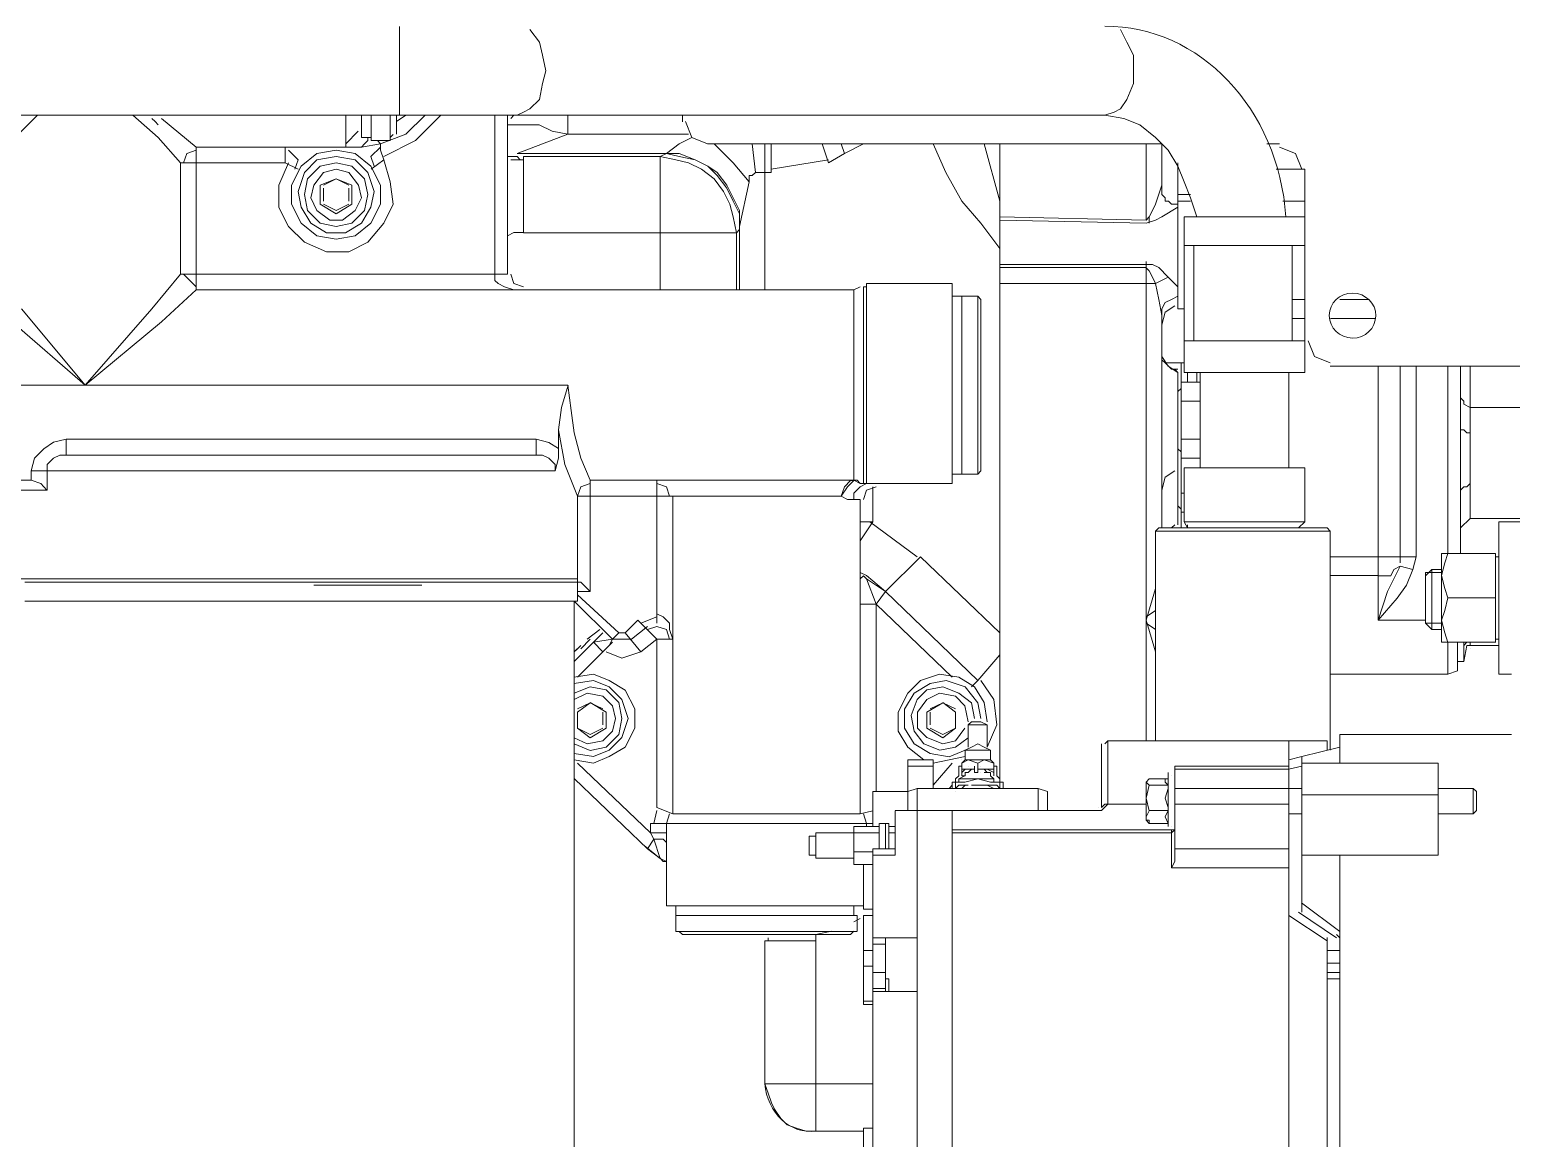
# Model space of a CAD drawing. Header units: inches. Extents: x 16065 to 240872, y 14603 to 37076.
# Drawn here: x 32174.1 to 32499.9, y 19178.8 to 19422.7 of the extents above; entities that cross this region are included whole.
import ezdxf

# ---------------------------------------------------------------- set-up
doc = ezdxf.new("R2010")
doc.units = ezdxf.units.IN
doc.header["$MEASUREMENT"] = 0
doc.layers.add('1', color=3, linetype='Continuous')
doc.layers.add('Dim', color=6, linetype='Continuous', lineweight=13)

# ---------------------------------------------------------------- blocks, each defined once
blk = doc.blocks.new('5')
at = {"layer": '1', "lineweight": 9}
for p, q in [((226.62307, -21.77264), (226.62307, -21.79043)), ((226.64909, -21.77329), (226.651, -21.77582)), ((226.76722, -21.77329), (226.76849, -21.77582)), ((226.651, -21.77582), (226.65163, -21.77837)), ((226.76849, -21.77582), (226.76978, -21.77837)), ((226.65163, -21.77837), (226.65229, -21.78153)), ((226.76978, -21.77837), (226.76978, -21.78153)), ((226.65229, -21.78154), (226.65163, -21.78409)), ((226.76978, -21.78153), (226.76978, -21.78408)), ((226.65163, -21.78409), (226.651, -21.78725)), ((226.76978, -21.78408), (226.76849, -21.78724)), ((226.64909, -21.78915), (226.64783, -21.7898)), ((226.651, -21.78725), (226.64909, -21.78915)), ((226.76722, -21.78916), (226.76596, -21.78979)), ((226.76849, -21.78724), (226.76722, -21.78916)), ((226.5024, -21.79042), (226.76405, -21.79042)), ((226.55066, -21.79042), (226.54622, -21.79487)), ((226.57479, -21.79486), (226.56972, -21.79041)), ((226.57418, -21.7917), (226.57352, -21.79107)), ((226.57479, -21.79233), (226.57418, -21.79169)), ((226.58242, -21.79677), (226.57544, -21.79106)), ((226.61228, -21.79677), (226.61228, -21.79043)), ((226.61544, -21.79487), (226.61544, -21.79042)), ((226.61735, -21.79549), (226.61735, -21.79041)), ((226.62116, -21.79041), (226.62116, -21.79549)), ((226.62243, -21.79423), (226.62243, -21.79041)), ((226.62243, -21.7917), (226.62433, -21.79041)), ((226.62816, -21.79043), (226.62432, -21.79422)), ((226.62622, -21.7955), (226.63131, -21.79042)), ((226.62816, -21.79042), (226.62816, -21.79042)), ((226.64212, -21.82219), (226.64212, -21.79042)), ((226.64466, -21.79042), (226.64466, -21.82219)), ((226.64466, -21.79233), (226.64784, -21.79233)), ((226.64593, -21.79042), (226.64531, -21.79105)), ((226.64783, -21.7898), (226.64656, -21.79041)), ((226.64784, -21.79233), (226.65099, -21.79233)), ((226.65099, -21.79233), (226.65354, -21.79361)), ((226.65673, -21.79042), (226.65673, -21.79424)), ((226.6796, -21.79042), (226.6796, -21.79171)), ((226.68023, -21.7917), (226.6815, -21.79486)), ((226.76596, -21.78979), (226.76405, -21.79043)), ((226.76405, -21.79042), (226.76786, -21.79105)), ((226.76786, -21.79105), (226.77103, -21.79232)), ((226.77103, -21.79232), (226.77422, -21.79487)), ((226.57925, -21.79994), (226.57479, -21.79486)), ((226.61228, -21.79614), (226.61481, -21.79361)), ((226.61735, -21.79487), (226.61543, -21.79487)), ((226.61672, -21.79487), (226.61672, -21.7955)), ((226.62432, -21.79422), (226.61926, -21.79614)), ((226.62116, -21.79487), (226.62179, -21.79424)), ((226.65673, -21.79423), (226.64656, -21.79805)), ((226.65354, -21.79361), (226.65672, -21.79422)), ((226.68085, -21.79423), (226.65673, -21.79423)), ((226.67895, -21.79615), (226.68149, -21.79486)), ((226.6815, -21.79486), (226.68465, -21.79615)), ((226.77422, -21.79487), (226.77674, -21.79742)), ((226.5805, -21.79804), (226.57988, -21.79994)), ((226.58242, -21.79741), (226.5805, -21.79804)), ((226.61544, -21.79677), (226.58242, -21.79677)), ((226.58242, -21.79678), (226.58242, -21.82535)), ((226.6002, -21.79677), (226.6002, -21.79993)), ((226.60275, -21.79931), (226.60085, -21.79741)), ((226.60654, -21.79804), (226.60339, -21.80057)), ((226.61036, -21.79741), (226.60654, -21.79804)), ((226.61419, -21.79804), (226.61036, -21.79741)), ((226.61734, -21.80057), (226.61419, -21.79804)), ((226.61926, -21.79614), (226.61544, -21.79677)), ((226.61607, -21.79615), (226.61545, -21.79677)), ((226.61672, -21.7955), (226.61607, -21.79615)), ((226.61926, -21.79677), (226.61734, -21.79869)), ((226.62116, -21.79549), (226.61735, -21.79549)), ((226.61926, -21.79615), (226.61863, -21.7955)), ((226.61926, -21.79742), (226.61926, -21.79615)), ((226.61989, -21.79931), (226.61926, -21.79742)), ((226.61989, -21.79869), (226.62622, -21.7955)), ((226.64656, -21.79805), (226.67643, -21.79805)), ((226.67514, -21.79869), (226.67643, -21.79805)), ((226.67642, -21.79805), (226.67895, -21.79615)), ((226.67642, -21.79804), (226.67895, -21.79869)), ((226.67642, -21.79805), (226.67642, -21.79805)), ((226.67895, -21.79805), (226.67642, -21.79805)), ((226.68214, -21.79931), (226.67895, -21.79805)), ((226.68466, -21.79614), (226.77548, -21.79614)), ((226.68976, -21.79993), (226.68595, -21.79614)), ((226.6942, -21.80186), (226.69356, -21.79614)), ((226.69609, -21.79614), (226.69609, -21.80186)), ((226.69738, -21.80186), (226.69738, -21.79614)), ((226.7088, -21.79994), (226.70754, -21.79615)), ((226.71198, -21.79805), (226.7088, -21.79994)), ((226.71198, -21.79805), (226.71134, -21.79615)), ((226.7158, -21.79615), (226.71198, -21.79805)), ((226.72976, -21.79614), (226.7323, -21.80186)), ((226.73993, -21.79614), (226.7431, -21.80757)), ((226.74309, -21.92378), (226.74309, -21.79614)), ((226.77231, -21.79614), (226.77231, -21.81139)), ((226.77548, -21.79614), (226.77548, -21.80439)), ((226.77674, -21.79742), (226.77864, -21.80058)), ((226.79644, -21.79614), (226.799, -21.79614)), ((226.80217, -21.79805), (226.799, -21.79678)), ((226.80342, -21.80123), (226.80217, -21.79805)), ((226.57925, -21.82218), (226.57925, -21.79994)), ((226.57925, -21.79994), (226.6002, -21.79994)), ((226.60085, -21.79994), (226.59893, -21.80439)), ((226.60275, -21.80123), (226.6002, -21.79994)), ((226.60339, -21.80057), (226.60148, -21.80439)), ((226.60211, -21.80123), (226.60275, -21.79931)), ((226.60654, -21.79932), (226.60402, -21.80185)), ((226.60719, -21.80058), (226.60465, -21.80313)), ((226.61036, -21.79869), (226.60654, -21.79932)), ((226.61036, -21.79994), (226.60719, -21.80058)), ((226.61036, -21.80123), (226.60783, -21.80186)), ((226.61419, -21.79932), (226.61036, -21.79869)), ((226.61353, -21.80058), (226.61036, -21.79994)), ((226.6129, -21.80186), (226.61036, -21.80123)), ((226.61607, -21.80313), (226.61353, -21.80058)), ((226.61671, -21.80185), (226.61419, -21.79932)), ((226.61734, -21.79869), (226.61799, -21.80059)), ((226.61926, -21.80439), (226.61734, -21.80057)), ((226.61735, -21.80123), (226.61989, -21.79931)), ((226.62117, -21.80376), (226.61988, -21.79931)), ((226.64656, -21.79869), (226.64465, -21.79869)), ((226.64784, -21.79931), (226.6453, -21.79931)), ((226.6472, -21.79931), (226.64656, -21.79868)), ((226.64784, -21.79869), (226.64784, -21.81391)), ((226.64784, -21.79869), (226.67513, -21.79869)), ((226.67513, -21.79869), (226.67832, -21.79932)), ((226.67514, -21.82535), (226.67514, -21.79868)), ((226.67832, -21.79932), (226.68084, -21.79993)), ((226.67895, -21.79869), (226.68214, -21.79931)), ((226.68084, -21.79993), (226.68342, -21.80122)), ((226.68466, -21.80058), (226.68214, -21.79931)), ((226.68214, -21.79931), (226.68466, -21.80057)), ((226.68342, -21.80122), (226.68595, -21.80312)), ((226.68466, -21.80057), (226.68658, -21.80249)), ((226.68658, -21.80186), (226.68466, -21.80058)), ((226.69293, -21.80375), (226.68976, -21.79993)), ((226.69738, -21.80123), (226.7088, -21.79931)), ((226.77864, -21.79994), (226.77864, -21.82914)), ((226.77864, -21.80058), (226.77993, -21.80374)), ((226.79835, -21.80123), (226.80407, -21.80123)), ((226.80407, -21.80123), (226.80407, -21.83551)), ((226.60402, -21.80185), (226.60275, -21.80566)), ((226.60465, -21.80313), (226.60402, -21.80629)), ((226.60783, -21.80186), (226.60592, -21.80439)), ((226.61036, -21.80312), (226.60719, -21.80439)), ((226.61035, -21.80312), (226.60783, -21.80439)), ((226.61289, -21.80439), (226.61035, -21.80312)), ((226.61353, -21.80439), (226.61036, -21.80312)), ((226.61482, -21.80439), (226.6129, -21.80186)), ((226.61671, -21.80629), (226.61607, -21.80313)), ((226.61799, -21.80566), (226.61671, -21.80185)), ((226.6218, -21.80821), (226.62117, -21.80376)), ((226.68595, -21.80312), (226.68784, -21.80567)), ((226.68849, -21.80439), (226.68658, -21.80186)), ((226.68658, -21.80249), (226.68849, -21.80502)), ((226.69293, -21.80376), (226.69102, -21.81266)), ((226.69356, -21.80247), (226.69293, -21.80247)), ((226.69293, -21.80247), (226.69293, -21.80376)), ((226.69421, -21.80186), (226.69356, -21.80247)), ((226.69609, -21.80186), (226.69421, -21.80186)), ((226.69609, -21.80186), (226.69738, -21.80186)), ((226.69609, -21.80186), (226.69609, -21.82534)), ((226.7323, -21.80186), (226.73549, -21.80757)), ((226.77993, -21.80374), (226.78122, -21.80695)), ((226.59893, -21.80439), (226.59893, -21.80884)), ((226.60148, -21.80439), (226.60148, -21.8082)), ((226.60275, -21.80566), (226.60339, -21.80883)), ((226.60402, -21.80629), (226.60465, -21.80949)), ((226.60592, -21.80439), (226.60529, -21.80694)), ((226.60529, -21.80694), (226.60654, -21.80949)), ((226.60719, -21.80439), (226.60719, -21.8082)), ((226.60783, -21.80503), (226.60783, -21.80758)), ((226.61289, -21.80757), (226.61289, -21.80502)), ((226.61353, -21.80821), (226.61353, -21.80439)), ((226.61419, -21.80949), (226.61544, -21.80694)), ((226.61544, -21.80694), (226.61482, -21.80439)), ((226.61607, -21.80949), (226.61671, -21.80629)), ((226.61734, -21.80883), (226.61799, -21.80566)), ((226.61926, -21.8082), (226.61926, -21.80439)), ((226.68784, -21.80567), (226.6891, -21.8082)), ((226.68976, -21.80694), (226.68849, -21.80439)), ((226.68849, -21.80502), (226.68976, -21.80757)), ((226.69102, -21.80949), (226.68976, -21.80694)), ((226.77422, -21.80822), (226.77548, -21.80438)), ((226.77549, -21.80503), (226.77549, -21.80439)), ((226.77549, -21.80566), (226.77549, -21.80503)), ((226.77549, -21.80629), (226.77549, -21.80566)), ((226.77611, -21.80694), (226.77549, -21.80629)), ((226.77611, -21.80758), (226.77611, -21.80694)), ((226.77864, -21.80629), (226.78122, -21.80629)), ((226.78122, -21.80695), (226.78247, -21.81074)), ((226.59893, -21.80884), (226.60085, -21.81268)), ((226.60148, -21.8082), (226.60339, -21.81202)), ((226.60339, -21.80883), (226.60529, -21.81203)), ((226.60465, -21.80949), (226.60719, -21.81202)), ((226.60654, -21.80949), (226.6091, -21.81137)), ((226.60719, -21.80821), (226.61036, -21.81011)), ((226.60783, -21.80821), (226.61035, -21.80949)), ((226.61036, -21.81011), (226.61353, -21.80821)), ((226.61036, -21.80949), (226.6129, -21.80821)), ((226.61163, -21.81137), (226.61419, -21.80949)), ((226.61353, -21.81202), (226.61607, -21.80949)), ((226.61544, -21.81203), (226.61734, -21.80883)), ((226.61734, -21.81202), (226.61926, -21.8082)), ((226.61988, -21.81202), (226.6218, -21.80821)), ((226.6891, -21.8082), (226.68976, -21.81075)), ((226.68976, -21.80757), (226.69102, -21.81012)), ((226.69102, -21.81266), (226.69102, -21.80949)), ((226.69102, -21.81012), (226.69102, -21.81328)), ((226.73549, -21.80757), (226.7393, -21.81202)), ((226.77295, -21.81075), (226.77358, -21.8095)), ((226.77358, -21.8095), (226.77422, -21.80822)), ((226.77549, -21.81075), (226.77864, -21.80883)), ((226.77676, -21.80758), (226.77611, -21.80758)), ((226.7774, -21.80821), (226.77676, -21.80758)), ((226.77803, -21.80821), (226.7774, -21.80821)), ((226.77864, -21.80821), (226.77803, -21.80821)), ((226.77864, -21.80757), (226.78122, -21.80757)), ((226.79962, -21.80757), (226.80406, -21.80757)), ((226.60085, -21.81268), (226.60402, -21.81582)), ((226.60339, -21.81202), (226.60654, -21.81455)), ((226.60529, -21.81203), (226.60844, -21.81391)), ((226.60719, -21.81202), (226.61036, -21.81268)), ((226.6091, -21.81137), (226.61163, -21.81137)), ((226.61036, -21.81268), (226.61353, -21.81202)), ((226.61227, -21.81391), (226.61544, -21.81203)), ((226.61419, -21.81455), (226.61734, -21.81202)), ((226.61671, -21.81582), (226.61988, -21.81202)), ((226.68976, -21.81075), (226.69039, -21.81391)), ((226.69102, -21.81266), (226.69102, -21.82536)), ((226.69102, -21.81328), (226.69102, -21.81267)), ((226.7393, -21.81202), (226.7431, -21.81708)), ((226.74309, -21.81074), (226.7723, -21.81137)), ((226.74309, -21.81138), (226.7723, -21.81203)), ((226.7723, -21.81203), (226.77422, -21.81138)), ((226.77231, -21.81138), (226.77295, -21.81075)), ((226.77296, -21.81074), (226.77296, -21.81203)), ((226.77422, -21.81138), (226.77549, -21.81075)), ((226.77993, -21.84185), (226.77993, -21.81073)), ((226.77993, -21.81074), (226.80407, -21.81074)), ((226.80407, -21.81074), (226.80407, -21.81645)), ((226.60402, -21.81582), (226.60846, -21.81773)), ((226.60654, -21.81455), (226.61036, -21.8152)), ((226.60844, -21.81391), (226.61227, -21.81391)), ((226.61036, -21.8152), (226.61419, -21.81455)), ((226.6129, -21.81773), (226.61671, -21.81582)), ((226.64466, -21.81456), (226.64593, -21.8139)), ((226.64593, -21.8139), (226.64784, -21.8139)), ((226.64784, -21.81391), (226.69039, -21.81391)), ((226.69039, -21.81391), (226.69101, -21.81328)), ((226.69039, -21.82535), (226.69039, -21.81392)), ((226.60846, -21.81773), (226.6129, -21.81773)), ((226.74309, -21.82027), (226.74309, -21.81709)), ((226.80407, -21.81645), (226.77993, -21.81645)), ((226.78183, -21.81645), (226.78183, -21.83551)), ((226.80152, -21.81645), (226.80152, -21.83551)), ((226.7723, -21.82028), (226.7431, -21.82028)), ((226.7431, -21.8209), (226.77231, -21.8209)), ((226.77359, -21.82028), (226.7723, -21.82028)), ((226.77296, -21.82154), (226.7723, -21.82091)), ((226.77231, -21.81964), (226.77231, -21.82091)), ((226.77231, -21.8209), (226.77231, -21.91553)), ((226.77359, -21.8228), (226.77296, -21.82154)), ((226.77485, -21.82089), (226.77359, -21.82028)), ((226.77674, -21.82281), (226.77485, -21.82089)), ((226.57925, -21.82219), (226.57352, -21.82914)), ((226.64466, -21.82219), (226.57924, -21.82219)), ((226.57987, -21.82219), (226.58242, -21.82474)), ((226.64211, -21.82345), (226.64211, -21.82218)), ((226.64275, -21.82406), (226.64211, -21.82345)), ((226.64403, -21.82474), (226.64275, -21.82406)), ((226.64592, -21.82535), (226.64403, -21.82474)), ((226.6453, -21.82219), (226.64593, -21.82406)), ((226.64593, -21.82406), (226.64785, -21.82474)), ((226.71516, -21.82474), (226.71387, -21.82535)), ((226.71643, -21.82473), (226.71578, -21.82473)), ((226.71579, -21.86409), (226.71579, -21.82473)), ((226.71643, -21.86408), (226.71643, -21.82407)), ((226.71643, -21.82407), (226.73356, -21.82407)), ((226.73357, -21.82407), (226.73357, -21.86408)), ((226.74309, -21.82408), (226.74309, -21.89394)), ((226.77231, -21.82407), (226.7431, -21.82407)), ((226.77422, -21.82407), (226.77231, -21.82407)), ((226.77421, -21.82407), (226.77359, -21.8228)), ((226.77675, -21.82281), (226.77421, -21.82408)), ((226.77485, -21.82725), (226.77422, -21.82407)), ((226.77864, -21.82473), (226.77674, -21.82281)), ((226.58242, -21.82535), (226.57544, -21.83171)), ((226.58242, -21.82535), (226.71387, -21.82535)), ((226.64784, -21.82535), (226.64592, -21.82535)), ((226.71387, -21.82535), (226.71387, -21.86344)), ((226.73357, -21.82661), (226.73548, -21.82661)), ((226.73548, -21.82661), (226.73865, -21.82661)), ((226.73548, -21.86218), (226.73548, -21.82662)), ((226.7393, -21.82726), (226.73865, -21.82661)), ((226.73865, -21.82662), (226.73865, -21.86218)), ((226.7393, -21.86155), (226.7393, -21.82727)), ((226.77548, -21.83044), (226.77485, -21.82725)), ((226.77612, -21.8279), (226.77549, -21.82914)), ((226.77741, -21.82726), (226.77612, -21.8279)), ((226.77864, -21.82661), (226.77741, -21.82726)), ((226.80407, -21.82726), (226.80152, -21.82726)), ((226.81677, -21.82726), (226.81106, -21.82726)), ((226.56019, -21.84441), (226.54748, -21.82914)), ((226.57352, -21.82914), (226.56019, -21.84441)), ((226.77548, -21.83043), (226.77548, -21.87297)), ((226.77549, -21.82914), (226.77549, -21.83043)), ((226.77611, -21.82978), (226.77549, -21.83233)), ((226.77803, -21.82851), (226.77611, -21.82978)), ((226.77864, -21.82914), (226.77993, -21.82914)), ((226.56018, -21.8444), (226.54559, -21.83171)), ((226.57544, -21.83171), (226.56018, -21.8444)), ((226.80407, -21.83108), (226.80152, -21.83108)), ((226.81803, -21.83108), (226.80915, -21.83108)), ((226.80407, -21.83551), (226.77993, -21.83551)), ((226.80407, -21.84185), (226.80407, -21.83551)), ((226.8047, -21.83551), (226.80597, -21.83867)), ((226.77548, -21.83932), (226.77548, -21.83867)), ((226.77549, -21.83867), (226.77549, -21.83806)), ((226.77549, -21.83932), (226.77549, -21.83867)), ((226.77549, -21.83868), (226.77674, -21.8406)), ((226.77611, -21.83995), (226.77549, -21.83932)), ((226.80597, -21.83867), (226.80914, -21.83995)), ((226.77676, -21.84061), (226.77611, -21.83995)), ((226.77993, -21.83996), (226.77611, -21.83996)), ((226.77674, -21.8406), (226.77864, -21.84185)), ((226.7774, -21.84122), (226.77676, -21.84061)), ((226.77803, -21.84122), (226.7774, -21.84122)), ((226.77864, -21.84185), (226.77803, -21.84121)), ((226.77803, -21.84122), (226.77803, -21.84122)), ((226.77864, -21.84122), (226.77803, -21.84122)), ((226.77864, -21.84185), (226.77864, -21.86156)), ((226.77864, -21.87235), (226.77864, -21.84185)), ((226.7793, -21.84376), (226.7793, -21.83997)), ((226.80407, -21.84185), (226.77993, -21.84185)), ((226.78057, -21.84185), (226.78057, -21.84376)), ((226.78247, -21.84185), (226.78247, -21.84376)), ((226.7831, -21.84185), (226.7831, -21.8609)), ((226.80088, -21.84185), (226.80088, -21.8609)), ((226.80914, -21.8406), (226.86884, -21.8406)), ((226.81868, -21.8406), (226.81868, -21.88249)), ((226.82312, -21.8787), (226.82312, -21.84059)), ((226.82631, -21.8787), (226.82631, -21.84059)), ((226.83265, -21.8406), (226.83265, -21.87806)), ((226.83518, -21.8406), (226.83518, -21.85331)), ((226.8371, -21.8406), (226.8371, -21.8539)), ((226.65673, -21.8444), (226.50049, -21.8444)), ((226.65674, -21.84441), (226.65545, -21.84885)), ((226.65736, -21.84948), (226.65673, -21.84439)), ((226.7793, -21.84504), (226.77863, -21.84567)), ((226.7831, -21.84377), (226.77929, -21.84377)), ((226.7793, -21.8698), (226.7793, -21.84376)), ((226.78248, -21.84377), (226.7831, -21.84377)), ((226.7831, -21.84758), (226.77929, -21.84758)), ((226.83518, -21.84694), (226.83582, -21.84757)), ((226.83582, -21.84757), (226.83582, -21.84821)), ((226.83582, -21.84821), (226.8371, -21.84884)), ((226.65545, -21.84885), (226.65482, -21.8533)), ((226.65799, -21.8539), (226.65736, -21.84948)), ((226.8371, -21.84884), (226.8555, -21.84884)), ((226.65482, -21.85709), (226.65482, -21.85329)), ((226.65482, -21.8533), (226.65609, -21.86026)), ((226.65928, -21.85902), (226.65799, -21.8539)), ((226.83582, -21.8533), (226.83518, -21.8533)), ((226.83518, -21.8533), (226.83518, -21.86538)), ((226.83645, -21.85391), (226.83582, -21.8533)), ((226.8371, -21.85391), (226.83645, -21.85391)), ((226.8371, -21.85391), (226.8371, -21.85901)), ((226.55194, -21.8571), (226.55004, -21.85902)), ((226.55383, -21.85583), (226.55194, -21.8571)), ((226.55638, -21.85518), (226.55383, -21.85583)), ((226.65039, -21.85519), (226.55638, -21.85519)), ((226.55638, -21.85519), (226.55638, -21.85837)), ((226.65039, -21.85519), (226.65039, -21.85838)), ((226.65293, -21.85584), (226.65039, -21.85519)), ((226.65483, -21.85708), (226.65293, -21.85584)), ((226.65483, -21.8571), (226.65483, -21.85902)), ((226.7793, -21.85773), (226.77863, -21.8571)), ((226.7831, -21.85519), (226.77929, -21.85519)), ((226.55004, -21.85902), (226.54941, -21.86155)), ((226.55257, -21.86026), (226.55384, -21.85902)), ((226.55257, -21.86155), (226.55257, -21.86026)), ((226.55384, -21.85902), (226.55511, -21.85838)), ((226.55511, -21.85838), (226.55638, -21.85838)), ((226.65039, -21.85838), (226.55638, -21.85838)), ((226.65039, -21.85838), (226.65164, -21.85838)), ((226.65164, -21.85838), (226.65293, -21.85901)), ((226.65293, -21.85901), (226.65418, -21.86025)), ((226.65483, -21.85902), (226.65418, -21.86155)), ((226.65418, -21.86025), (226.65418, -21.86154)), ((226.65609, -21.86026), (226.65865, -21.86662)), ((226.66117, -21.86343), (226.65928, -21.85902)), ((226.7831, -21.85901), (226.77929, -21.85901)), ((226.8371, -21.85901), (226.8371, -21.86409)), ((226.54941, -21.86343), (226.53732, -21.86343)), ((226.65418, -21.86155), (226.54941, -21.86155)), ((226.54941, -21.86155), (226.54941, -21.86342)), ((226.55131, -21.86408), (226.54941, -21.86343)), ((226.55257, -21.86538), (226.55257, -21.86154)), ((226.71387, -21.86343), (226.66117, -21.86343)), ((226.66117, -21.88567), (226.66117, -21.86343)), ((226.67451, -21.86343), (226.67451, -21.89202)), ((226.71324, -21.86344), (226.71199, -21.86472)), ((226.71261, -21.86472), (226.71387, -21.86344)), ((226.71387, -21.86344), (226.71324, -21.86344)), ((226.71516, -21.86408), (226.71387, -21.86343)), ((226.71387, -21.86343), (226.71453, -21.86343)), ((226.71453, -21.86343), (226.71453, -21.86343)), ((226.71453, -21.86343), (226.71516, -21.86408)), ((226.73548, -21.86218), (226.73356, -21.86218)), ((226.73865, -21.86218), (226.73548, -21.86218)), ((226.73865, -21.86218), (226.73929, -21.86155)), ((226.77611, -21.86281), (226.77549, -21.86538)), ((226.77803, -21.86155), (226.77611, -21.86281)), ((226.77864, -21.86156), (226.77864, -21.87235)), ((226.77993, -21.8717), (226.77993, -21.86091)), ((226.77993, -21.86091), (226.80407, -21.86091)), ((226.80407, -21.86091), (226.80407, -21.8717)), ((226.53415, -21.86538), (226.55258, -21.86538)), ((226.55256, -21.86537), (226.55131, -21.86408)), ((226.65928, -21.86472), (226.65865, -21.86662)), ((226.66117, -21.86409), (226.65928, -21.86472)), ((226.67643, -21.86472), (226.67451, -21.86409)), ((226.67705, -21.86662), (226.67643, -21.86472)), ((226.71199, -21.86472), (226.71134, -21.86662)), ((226.71134, -21.86662), (226.71261, -21.86472)), ((226.71515, -21.86472), (226.71386, -21.86601)), ((226.71386, -21.86601), (226.71386, -21.86725)), ((226.71643, -21.86409), (226.71515, -21.86472)), ((226.71516, -21.86408), (226.71579, -21.86408)), ((226.71643, -21.86409), (226.71579, -21.86409)), ((226.71642, -21.86537), (226.71579, -21.86727)), ((226.71833, -21.86472), (226.71642, -21.86537)), ((226.73357, -21.86409), (226.71643, -21.86409)), ((226.7177, -21.87171), (226.7177, -21.86471)), ((226.77993, -21.866), (226.7793, -21.866)), ((226.83582, -21.86472), (226.83518, -21.86538)), ((226.83518, -21.86538), (226.83518, -21.87807)), ((226.83645, -21.86472), (226.83582, -21.86472)), ((226.8371, -21.86409), (226.83645, -21.86472)), ((226.8371, -21.86409), (226.8371, -21.87109)), ((226.65865, -21.88313), (226.65865, -21.86662)), ((226.65865, -21.86662), (226.71135, -21.86662)), ((226.67767, -21.86662), (226.67767, -21.93013)), ((226.71134, -21.86662), (226.71261, -21.86725)), ((226.71261, -21.86725), (226.71387, -21.86725)), ((226.71387, -21.86726), (226.71516, -21.86726)), ((226.71516, -21.86726), (226.71516, -21.8806)), ((226.7793, -21.86917), (226.77863, -21.86854)), ((226.71516, -21.87552), (226.7177, -21.87171)), ((226.7177, -21.87171), (226.71516, -21.87171)), ((226.72657, -21.8787), (226.71707, -21.87171)), ((226.77803, -21.87235), (226.7774, -21.87296)), ((226.77993, -21.86979), (226.7793, -21.86979)), ((226.7793, -21.87296), (226.7793, -21.8698)), ((226.78057, -21.87296), (226.77993, -21.8717)), ((226.77993, -21.87171), (226.80407, -21.87171)), ((226.78057, -21.87235), (226.78057, -21.87296)), ((226.80278, -21.87296), (226.80407, -21.8717)), ((226.83518, -21.87295), (226.8371, -21.87108)), ((226.8371, -21.87108), (226.8555, -21.87108)), ((226.84282, -21.87171), (226.84282, -21.90219)), ((226.84282, -21.87171), (226.85741, -21.87171)), ((226.77421, -21.87361), (226.77485, -21.87296)), ((226.77421, -21.91553), (226.77421, -21.87362)), ((226.77421, -21.87362), (226.80915, -21.87362)), ((226.77485, -21.87296), (226.80852, -21.87296)), ((226.80851, -21.87296), (226.80914, -21.87361)), ((226.80914, -21.87362), (226.80914, -21.91743)), ((226.83136, -21.87806), (226.83136, -21.89583)), ((226.83136, -21.87807), (226.84216, -21.87807)), ((226.83265, -21.87807), (226.83201, -21.87994)), ((226.84217, -21.87807), (226.84217, -21.89584)), ((226.71516, -21.8806), (226.71516, -21.93012)), ((226.72721, -21.8787), (226.72024, -21.88568)), ((226.74309, -21.89394), (226.72721, -21.8787)), ((226.80914, -21.8787), (226.82631, -21.8787)), ((226.82058, -21.88568), (226.82312, -21.8806)), ((226.82185, -21.88124), (226.82122, -21.8825)), ((226.82312, -21.8806), (226.82185, -21.88124)), ((226.82312, -21.87995), (226.82312, -21.87871)), ((226.82312, -21.88061), (226.82567, -21.88124)), ((226.82566, -21.88124), (226.82439, -21.8844)), ((226.82566, -21.88124), (226.8263, -21.87871)), ((226.82947, -21.88124), (226.8282, -21.8825)), ((226.82947, -21.89329), (226.82947, -21.88123)), ((226.83136, -21.88124), (226.82947, -21.88124)), ((226.83201, -21.87994), (226.83136, -21.88249)), ((226.84217, -21.8787), (226.84281, -21.8787)), ((226.54942, -21.88313), (226.53797, -21.88313)), ((226.54812, -21.88378), (226.65865, -21.88378)), ((226.65865, -21.88313), (226.54942, -21.88313)), ((226.65865, -21.88313), (226.65865, -21.88313)), ((226.65865, -21.88378), (226.65865, -21.88313)), ((226.65865, -21.88758), (226.65865, -21.88378)), ((226.65928, -21.88378), (226.65865, -21.88378)), ((226.65865, -21.88378), (226.65865, -21.88378)), ((226.65928, -21.88378), (226.66117, -21.88567)), ((226.71643, -21.88249), (226.71515, -21.88188)), ((226.71516, -21.88313), (226.71578, -21.8825)), ((226.71578, -21.8825), (226.71643, -21.88313)), ((226.72023, -21.88567), (226.71642, -21.88249)), ((226.72023, -21.88567), (226.71642, -21.88312)), ((226.71642, -21.88314), (226.71833, -21.88822)), ((226.80914, -21.88249), (226.81869, -21.88249)), ((226.81868, -21.88249), (226.81868, -21.89139)), ((226.82122, -21.8825), (226.81868, -21.8825)), ((226.82819, -21.89202), (226.82819, -21.88188)), ((226.83136, -21.88188), (226.8282, -21.88188)), ((226.83136, -21.88249), (226.83201, -21.88504)), ((226.62752, -21.88441), (226.60592, -21.88441)), ((226.66688, -21.89394), (226.65864, -21.88631)), ((226.65865, -21.88567), (226.66117, -21.88567)), ((226.72024, -21.88568), (226.71834, -21.88821)), ((226.73866, -21.90347), (226.72023, -21.88567)), ((226.77421, -21.88504), (226.7723, -21.8914)), ((226.81868, -21.8914), (226.82058, -21.88568)), ((226.82249, -21.88697), (226.81868, -21.8914)), ((226.82439, -21.8844), (226.82249, -21.88697)), ((226.83201, -21.88504), (226.83265, -21.88696)), ((226.83265, -21.88696), (226.83201, -21.88949)), ((226.83265, -21.88696), (226.84218, -21.88696)), ((226.65865, -21.88758), (226.54812, -21.88758)), ((226.54812, -21.88758), (226.65865, -21.88758)), ((226.66564, -21.8952), (226.65799, -21.88757)), ((226.65799, -21.88757), (226.65799, -22.10032)), ((226.65865, -21.88758), (226.65865, -21.88758)), ((226.67451, -21.89013), (226.67576, -21.89076)), ((226.71833, -21.88822), (226.71516, -21.88822)), ((226.71516, -21.88822), (226.71578, -21.88822)), ((226.71578, -21.88822), (226.71833, -21.88822)), ((226.73357, -21.90282), (226.71833, -21.88821)), ((226.71833, -21.92568), (226.71833, -21.88822)), ((226.71833, -21.88822), (226.71833, -21.88822)), ((226.77231, -21.89076), (226.77422, -21.88949)), ((226.83201, -21.88949), (226.83136, -21.89139)), ((226.67069, -21.8914), (226.66817, -21.89395)), ((226.67261, -21.89266), (226.66942, -21.89521)), ((226.67451, -21.89521), (226.67069, -21.8914)), ((226.67451, -21.89076), (226.67132, -21.89202)), ((226.67451, -21.89265), (226.67261, -21.89329)), ((226.67643, -21.89329), (226.67451, -21.89265)), ((226.67576, -21.89076), (226.67705, -21.89203)), ((226.67705, -21.89203), (226.67705, -21.89329)), ((226.77421, -21.89329), (226.7723, -21.89203)), ((226.77231, -21.8914), (226.77422, -21.89774)), ((226.82819, -21.8914), (226.81868, -21.8914)), ((226.83136, -21.89202), (226.8282, -21.89202)), ((226.82947, -21.89329), (226.8282, -21.89203)), ((226.83136, -21.89139), (226.83201, -21.89394)), ((226.65799, -21.89964), (226.66372, -21.89393)), ((226.66117, -21.8952), (226.65928, -21.8971)), ((226.66307, -21.89329), (226.66053, -21.89521)), ((226.6618, -21.89583), (226.66564, -21.8952)), ((226.66372, -21.89775), (226.6618, -21.89583)), ((226.66564, -21.89583), (226.66372, -21.89775)), ((226.66564, -21.8952), (226.66497, -21.89647)), ((226.66687, -21.89394), (226.66564, -21.8952)), ((226.66564, -21.8952), (226.66943, -21.8952)), ((226.66817, -21.89394), (226.66688, -21.89394)), ((226.66817, -21.89394), (226.67132, -21.89776)), ((226.67132, -21.89776), (226.67451, -21.8952)), ((226.67451, -21.8952), (226.67766, -21.8952)), ((226.67451, -21.8952), (226.67451, -21.92885)), ((226.67705, -21.8952), (226.67643, -21.89329)), ((226.67705, -21.89329), (226.67766, -21.89521)), ((226.83136, -21.89329), (226.82947, -21.89329)), ((226.83136, -21.89583), (226.84216, -21.89583)), ((226.83201, -21.89394), (226.83265, -21.89584)), ((226.83265, -21.89583), (226.83265, -21.9022)), ((226.83455, -21.89583), (226.83455, -21.90155)), ((226.83583, -21.89583), (226.83583, -21.89965)), ((226.83583, -21.89646), (226.83645, -21.89583)), ((226.8371, -21.89646), (226.8371, -21.89583)), ((226.84217, -21.8952), (226.84281, -21.8952)), ((226.84282, -21.89646), (226.84282, -21.8952)), ((226.84282, -21.8952), (226.84282, -21.89646)), ((226.65865, -21.89711), (226.65798, -21.89774)), ((226.65799, -21.89775), (226.65928, -21.89646)), ((226.66372, -21.89775), (226.65865, -21.90283)), ((226.66497, -21.89647), (226.66372, -21.89775)), ((226.66372, -21.89775), (226.66372, -21.89775)), ((226.66433, -21.89775), (226.66752, -21.89901)), ((226.66752, -21.89901), (226.67131, -21.89775)), ((226.74309, -21.89836), (226.73865, -21.90347)), ((226.83583, -21.89964), (226.83645, -21.89646)), ((226.83646, -21.89646), (226.8371, -21.89646)), ((226.83646, -21.89646), (226.83646, -21.89646)), ((226.84282, -21.89646), (226.83709, -21.89646)), ((226.8371, -21.89646), (226.8371, -21.89646)), ((226.8371, -21.89711), (226.8371, -21.89711)), ((226.83265, -21.90219), (226.83455, -21.90154)), ((226.83455, -21.89964), (226.83582, -21.89964)), ((226.6618, -21.9022), (226.65799, -21.90281)), ((226.6618, -21.90347), (226.65799, -21.90408)), ((226.66118, -21.90473), (226.65799, -21.90599)), ((226.66433, -21.90536), (226.66118, -21.90473)), ((226.66497, -21.90347), (226.6618, -21.9022)), ((226.66497, -21.90473), (226.6618, -21.90347)), ((226.66816, -21.90537), (226.66497, -21.90347)), ((226.66752, -21.90728), (226.66497, -21.90473)), ((226.7272, -21.90346), (226.72467, -21.90599)), ((226.72913, -21.90409), (226.72594, -21.90599)), ((226.73103, -21.9022), (226.7272, -21.90346)), ((226.73167, -21.90472), (226.72848, -21.90535)), ((226.73231, -21.90346), (226.72913, -21.90409)), ((226.73484, -21.90283), (226.73103, -21.9022)), ((226.73486, -21.90599), (226.73167, -21.90472)), ((226.73611, -21.90472), (226.73231, -21.90346)), ((226.73801, -21.90473), (226.73484, -21.90283)), ((226.73865, -21.90791), (226.73611, -21.90472)), ((226.73865, -21.90347), (226.73738, -21.90473)), ((226.73993, -21.90789), (226.73801, -21.90473)), ((226.74185, -21.90728), (226.7393, -21.90347)), ((226.80914, -21.90219), (226.83265, -21.90219)), ((226.84282, -21.90219), (226.84534, -21.90219)), ((226.66053, -21.906), (226.65799, -21.90729)), ((226.66117, -21.9079), (226.65865, -21.90979)), ((226.66118, -21.9079), (226.65865, -21.90916)), ((226.66372, -21.90663), (226.66053, -21.906)), ((226.66433, -21.90979), (226.66118, -21.90789)), ((226.66372, -21.90916), (226.66118, -21.9079)), ((226.66564, -21.90853), (226.66372, -21.90663)), ((226.66687, -21.90789), (226.66433, -21.90536)), ((226.66752, -21.91107), (226.66687, -21.90789)), ((226.66879, -21.91106), (226.66752, -21.90728)), ((226.67006, -21.90916), (226.66816, -21.90537)), ((226.72467, -21.90599), (226.72276, -21.90979)), ((226.72594, -21.90599), (226.72404, -21.90917)), ((226.72657, -21.90727), (226.72531, -21.91046)), ((226.72848, -21.90535), (226.72657, -21.90727)), ((226.72849, -21.90728), (226.72658, -21.90979)), ((226.73104, -21.90599), (226.72849, -21.90728)), ((226.73167, -21.9079), (226.7285, -21.90979)), ((226.73166, -21.9079), (226.72912, -21.90916)), ((226.73421, -21.90662), (226.73104, -21.90599)), ((226.7342, -21.90979), (226.73166, -21.90789)), ((226.7342, -21.90916), (226.73166, -21.9079)), ((226.7361, -21.90854), (226.73421, -21.90662)), ((226.73738, -21.90791), (226.73486, -21.90599)), ((226.73801, -21.91107), (226.73738, -21.90791)), ((226.7393, -21.91107), (226.73865, -21.90791)), ((226.74054, -21.91173), (226.73993, -21.90789)), ((226.74247, -21.91236), (226.74185, -21.90728)), ((226.65865, -21.91236), (226.65865, -21.90979)), ((226.65865, -21.90979), (226.65865, -21.91297)), ((226.66372, -21.91235), (226.66372, -21.90978)), ((226.66433, -21.91298), (226.66433, -21.9098)), ((226.66624, -21.91106), (226.66564, -21.90853)), ((226.67006, -21.91298), (226.67006, -21.90916)), ((226.72276, -21.90979), (226.72276, -21.91362)), ((226.72404, -21.90917), (226.72404, -21.91299)), ((226.72531, -21.91046), (226.72594, -21.91362)), ((226.72658, -21.90979), (226.72658, -21.91299)), ((226.72849, -21.90979), (226.72849, -21.91297)), ((226.72912, -21.90979), (226.72912, -21.91236)), ((226.7342, -21.91235), (226.7342, -21.90978)), ((226.7342, -21.91298), (226.7342, -21.9098)), ((226.73675, -21.91173), (226.7361, -21.90854)), ((226.66117, -21.91427), (226.65865, -21.91298)), ((226.65865, -21.91298), (226.66117, -21.9149)), ((226.66117, -21.9149), (226.66433, -21.91298)), ((226.66117, -21.91427), (226.66372, -21.91298)), ((226.66372, -21.91553), (226.66564, -21.91361)), ((226.66564, -21.91361), (226.66624, -21.91106)), ((226.66687, -21.91428), (226.66752, -21.91107)), ((226.66752, -21.91489), (226.66879, -21.91106)), ((226.66816, -21.91681), (226.67006, -21.91298)), ((226.72276, -21.91362), (226.72467, -21.91681)), ((226.72404, -21.91299), (226.72594, -21.91615)), ((226.72594, -21.91362), (226.72786, -21.91615)), ((226.72658, -21.91299), (226.72849, -21.91489)), ((226.72849, -21.91298), (226.73166, -21.9149)), ((226.72912, -21.91298), (226.73166, -21.91427)), ((226.73167, -21.9149), (226.73421, -21.91298)), ((226.73167, -21.91427), (226.73421, -21.91298)), ((226.73421, -21.91552), (226.7361, -21.91299)), ((226.73675, -21.91235), (226.73738, -21.91172)), ((226.73675, -21.9168), (226.73675, -21.91235)), ((226.73675, -21.91235), (226.73675, -21.91235)), ((226.73865, -21.91235), (226.73675, -21.91235)), ((226.7393, -21.91173), (226.73738, -21.91173)), ((226.74054, -21.91235), (226.73864, -21.91235)), ((226.74054, -21.91235), (226.7393, -21.91172)), ((226.74054, -21.9168), (226.74054, -21.91235)), ((226.74054, -21.91235), (226.74054, -21.91235)), ((226.74054, -21.91681), (226.74247, -21.91236)), ((226.65799, -21.9149), (226.66053, -21.91616)), ((226.65799, -21.91615), (226.66118, -21.91744)), ((226.66053, -21.91616), (226.66372, -21.91553)), ((226.66118, -21.91744), (226.66433, -21.91681)), ((226.66433, -21.91681), (226.66687, -21.91428)), ((226.66497, -21.91742), (226.66752, -21.91489)), ((226.66497, -21.91869), (226.66816, -21.91681)), ((226.72467, -21.91681), (226.72786, -21.91934)), ((226.72594, -21.91615), (226.72913, -21.91807)), ((226.72786, -21.91615), (226.73105, -21.91743)), ((226.72849, -21.91489), (226.73166, -21.91615)), ((226.73105, -21.91743), (226.7342, -21.9168)), ((226.73166, -21.91615), (226.73421, -21.91552)), ((226.7342, -21.9168), (226.73676, -21.9149)), ((226.73611, -21.91743), (226.73738, -21.91682)), ((226.73865, -21.91615), (226.73738, -21.91681)), ((226.73993, -21.91681), (226.73866, -21.91616)), ((226.74119, -21.91743), (226.73992, -21.91682)), ((226.76342, -21.92885), (226.76342, -21.91614)), ((226.76468, -21.91552), (226.76405, -21.91616)), ((226.80088, -21.91552), (226.76468, -21.91552)), ((226.76468, -21.91552), (226.76468, -21.92824)), ((226.80851, -21.91552), (226.80088, -21.91552)), ((226.80088, -22.05523), (226.80088, -21.91553)), ((226.80342, -21.91869), (226.81107, -21.91682)), ((226.80851, -21.91743), (226.80851, -21.91553)), ((226.81106, -21.91998), (226.81106, -21.91427)), ((226.81106, -21.91427), (226.84535, -21.91427)), ((226.65799, -21.91806), (226.6618, -21.91869)), ((226.65799, -21.91934), (226.6618, -21.91997)), ((226.6618, -21.91869), (226.66497, -21.91742)), ((226.6618, -21.91997), (226.66497, -21.91869)), ((226.72468, -21.91934), (226.72976, -21.91934)), ((226.72976, -21.91934), (226.72468, -21.91934)), ((226.72468, -21.92949), (226.72468, -21.91935)), ((226.72913, -21.91807), (226.73294, -21.9187)), ((226.72976, -21.91998), (226.73612, -21.91869)), ((226.72976, -21.92505), (226.72976, -21.91934)), ((226.73294, -21.9187), (226.73611, -21.91743)), ((226.73548, -21.91934), (226.73548, -21.91934)), ((226.73548, -21.91998), (226.73675, -21.91935)), ((226.73611, -21.91934), (226.73549, -21.91997)), ((226.73865, -21.91743), (226.7361, -21.91743)), ((226.73611, -21.91935), (226.73611, -21.91743)), ((226.73611, -21.91743), (226.73611, -21.91743)), ((226.73676, -21.91934), (226.73611, -21.91934)), ((226.73675, -21.91935), (226.73865, -21.91998)), ((226.73866, -21.91934), (226.73676, -21.91934)), ((226.74119, -21.91743), (226.73865, -21.91743)), ((226.73992, -21.91935), (226.73865, -21.91998)), ((226.73993, -21.91934), (226.73866, -21.91934)), ((226.74184, -21.91998), (226.73992, -21.91935)), ((226.73993, -21.91935), (226.7412, -21.91935)), ((226.74119, -21.91935), (226.74119, -21.91743)), ((226.74119, -21.91743), (226.74119, -21.91743)), ((226.7412, -21.91935), (226.74184, -21.91998)), ((226.80088, -21.91935), (226.80342, -21.91869)), ((226.80342, -21.94981), (226.80342, -21.9187)), ((226.65865, -21.91998), (226.67324, -21.93394)), ((226.72976, -21.9206), (226.72467, -21.9206)), ((226.72976, -21.92442), (226.73357, -21.91999)), ((226.73421, -21.92314), (226.73485, -21.92251)), ((226.73485, -21.92251), (226.73485, -21.92059)), ((226.73485, -21.9206), (226.73485, -21.9206)), ((226.73485, -21.9206), (226.73548, -21.9206)), ((226.7361, -21.92252), (226.73485, -21.92315)), ((226.73548, -21.9206), (226.73486, -21.9206)), ((226.73548, -21.91998), (226.73548, -21.91998)), ((226.73548, -21.91999), (226.73548, -21.92186)), ((226.73611, -21.92123), (226.73548, -21.92186)), ((226.73548, -21.92123), (226.73611, -21.92123)), ((226.73548, -21.92186), (226.73548, -21.92252)), ((226.73548, -21.92186), (226.73548, -21.92186)), ((226.73548, -21.92186), (226.73548, -21.92186)), ((226.73611, -21.92251), (226.73549, -21.92251)), ((226.73675, -21.92186), (226.7361, -21.92186)), ((226.73738, -21.92123), (226.73611, -21.92123)), ((226.73611, -21.92123), (226.73675, -21.92123)), ((226.73611, -21.92186), (226.73611, -21.92252)), ((226.73675, -21.9206), (226.73675, -21.9206)), ((226.73738, -21.92123), (226.73675, -21.92186)), ((226.73675, -21.92123), (226.73675, -21.92123)), ((226.73675, -21.92123), (226.73675, -21.92123)), ((226.73675, -21.92123), (226.73738, -21.92123)), ((226.73675, -21.92186), (226.73675, -21.92186)), ((226.73675, -21.92186), (226.73675, -21.92186)), ((226.73676, -21.92186), (226.73738, -21.92123)), ((226.73738, -21.92123), (226.73801, -21.92123)), ((226.73801, -21.9206), (226.73801, -21.92123)), ((226.73801, -21.92123), (226.73801, -21.92186)), ((226.73801, -21.92123), (226.73801, -21.92123)), ((226.73801, -21.92123), (226.73801, -21.92123)), ((226.73801, -21.92186), (226.73866, -21.92186)), ((226.73865, -21.91998), (226.73865, -21.92122)), ((226.73865, -21.9206), (226.73865, -21.9206)), ((226.73865, -21.92186), (226.73865, -21.92123)), ((226.73865, -21.92123), (226.73865, -21.92123)), ((226.73865, -21.92123), (226.73929, -21.92123)), ((226.73865, -21.92186), (226.73865, -21.92186)), ((226.73865, -21.92186), (226.73865, -21.92186)), ((226.73865, -21.92186), (226.73865, -21.92186)), ((226.73865, -21.92186), (226.73865, -21.92186)), ((226.73865, -21.92186), (226.73865, -21.92186)), ((226.73865, -21.92186), (226.73865, -21.92186)), ((226.73865, -21.92186), (226.73865, -21.92186)), ((226.7393, -21.9206), (226.7393, -21.9206)), ((226.73993, -21.92123), (226.7393, -21.92123)), ((226.7393, -21.92123), (226.7393, -21.92123)), ((226.7393, -21.92123), (226.7393, -21.92123)), ((226.7393, -21.92186), (226.7393, -21.92186)), ((226.74053, -21.92186), (226.73992, -21.92123)), ((226.74053, -21.92123), (226.73993, -21.92123)), ((226.73993, -21.92123), (226.74053, -21.92186)), ((226.74054, -21.92186), (226.73993, -21.92186)), ((226.74184, -21.92186), (226.74053, -21.92123)), ((226.74119, -21.92186), (226.74053, -21.92186)), ((226.74054, -21.92123), (226.74054, -21.92123)), ((226.74054, -21.92123), (226.7412, -21.92123)), ((226.74054, -21.92186), (226.74054, -21.92186)), ((226.74054, -21.92186), (226.74054, -21.92186)), ((226.74119, -21.92251), (226.74119, -21.92186)), ((226.74184, -21.92314), (226.74119, -21.92251)), ((226.7412, -21.92123), (226.74185, -21.92123)), ((226.74184, -21.91998), (226.74184, -21.91998)), ((226.74184, -21.91998), (226.74184, -21.92186)), ((226.74184, -21.91998), (226.74184, -21.91998)), ((226.74184, -21.9206), (226.74247, -21.9206)), ((226.74184, -21.92186), (226.74184, -21.92251)), ((226.74184, -21.92186), (226.74184, -21.92186)), ((226.74184, -21.92186), (226.74184, -21.92186)), ((226.74247, -21.9206), (226.74185, -21.9206)), ((226.74247, -21.92251), (226.74247, -21.92059)), ((226.74247, -21.9206), (226.74247, -21.9206)), ((226.74247, -21.9206), (226.74247, -21.9206)), ((226.74309, -21.92315), (226.74247, -21.92252)), ((226.77675, -21.92315), (226.77675, -21.92186)), ((226.77675, -21.93267), (226.77675, -21.92186)), ((226.7774, -21.92251), (226.7774, -21.92251)), ((226.77803, -21.9206), (226.80088, -21.9206)), ((226.80088, -21.9206), (226.77803, -21.9206)), ((226.77803, -21.93775), (226.77803, -21.92061)), ((226.80088, -21.92123), (226.77803, -21.92123)), ((226.80342, -21.9206), (226.80088, -21.92123)), ((226.80088, -21.92123), (226.80088, -21.92123)), ((226.80342, -21.91998), (226.83073, -21.91998)), ((226.83073, -21.91997), (226.83073, -21.9384)), ((226.658, -21.92315), (226.67261, -21.93711)), ((226.7177, -21.93267), (226.7177, -21.92567)), ((226.72468, -21.92568), (226.71771, -21.92568)), ((226.72468, -21.92505), (226.72468, -21.92505)), ((226.72657, -21.92505), (226.72468, -21.92569)), ((226.72657, -21.92948), (226.72657, -21.92505)), ((226.72657, -21.92505), (226.75071, -21.92505)), ((226.73357, -21.92442), (226.73294, -21.92505)), ((226.73356, -21.92505), (226.7342, -21.92505)), ((226.73357, -21.92505), (226.73357, -21.92377)), ((226.73357, -21.92378), (226.73421, -21.92378)), ((226.7342, -21.92315), (226.7342, -21.92378)), ((226.7342, -21.92378), (226.7342, -21.92505)), ((226.7342, -21.92378), (226.7342, -21.92378)), ((226.7342, -21.92505), (226.73485, -21.92505)), ((226.7342, -21.92568), (226.7342, -21.92568)), ((226.73485, -21.92378), (226.73421, -21.92378)), ((226.73485, -21.92378), (226.73421, -21.92378)), ((226.73485, -21.92442), (226.73421, -21.92505)), ((226.73485, -21.92315), (226.73485, -21.92378)), ((226.73485, -21.92315), (226.73485, -21.92315)), ((226.73485, -21.92315), (226.73675, -21.92315)), ((226.73485, -21.92378), (226.73485, -21.92378)), ((226.7361, -21.92378), (226.73485, -21.92378)), ((226.73675, -21.92442), (226.73485, -21.92442)), ((226.73548, -21.92315), (226.73548, -21.92315)), ((226.73548, -21.92505), (226.73611, -21.92442)), ((226.73548, -21.92505), (226.73548, -21.92505)), ((226.73548, -21.92505), (226.73548, -21.92505)), ((226.73865, -21.92315), (226.7361, -21.92378)), ((226.73611, -21.92442), (226.73675, -21.92442)), ((226.73675, -21.92315), (226.73865, -21.92315)), ((226.73675, -21.92442), (226.73675, -21.92442)), ((226.73865, -21.92442), (226.73738, -21.92442)), ((226.73738, -21.92442), (226.73738, -21.92442)), ((226.73738, -21.92442), (226.74053, -21.92442)), ((226.7412, -21.92378), (226.73865, -21.92315)), ((226.73993, -21.92315), (226.73866, -21.92315)), ((226.73993, -21.92505), (226.73866, -21.92505)), ((226.7412, -21.92315), (226.73993, -21.92315)), ((226.73993, -21.92442), (226.73993, -21.92442)), ((226.74053, -21.92442), (226.74184, -21.92505)), ((226.74247, -21.92442), (226.74053, -21.92442)), ((226.7412, -21.92315), (226.74184, -21.92315)), ((226.74184, -21.92315), (226.7412, -21.92315)), ((226.74184, -21.92378), (226.7412, -21.92378)), ((226.74184, -21.92315), (226.74184, -21.92378)), ((226.74184, -21.92315), (226.74184, -21.92315)), ((226.74184, -21.92315), (226.74184, -21.92315)), ((226.74184, -21.92378), (226.74184, -21.92378)), ((226.74309, -21.92378), (226.74184, -21.92378)), ((226.74184, -21.92505), (226.74184, -21.92505)), ((226.74247, -21.92378), (226.74309, -21.92378)), ((226.74309, -21.92505), (226.74247, -21.92442)), ((226.74247, -21.92505), (226.74309, -21.92505)), ((226.74247, -21.92505), (226.7431, -21.92505)), ((226.74309, -21.92377), (226.74309, -21.92316)), ((226.74309, -21.92505), (226.74309, -21.92377)), ((226.74372, -21.92378), (226.74309, -21.92378)), ((226.74309, -21.92378), (226.74309, -21.92378)), ((226.74309, -21.92378), (226.74309, -21.92378)), ((226.74309, -21.92378), (226.74309, -21.92378)), ((226.74309, -21.92505), (226.74309, -21.92505)), ((226.7431, -21.92505), (226.74372, -21.92505)), ((226.74372, -21.92505), (226.74372, -21.92377)), ((226.75071, -21.92505), (226.75263, -21.92568)), ((226.75071, -21.92949), (226.75071, -21.92506)), ((226.75263, -21.92568), (226.75263, -21.9295)), ((226.77231, -21.92378), (226.77296, -21.92315)), ((226.77296, -21.92442), (226.77231, -21.92378)), ((226.77231, -21.92378), (226.77231, -21.92378)), ((226.77231, -21.92379), (226.77231, -21.9314)), ((226.77296, -21.92442), (226.77231, -21.92697)), ((226.77296, -21.92315), (226.77675, -21.92315)), ((226.77296, -21.92315), (226.77296, -21.92315)), ((226.77675, -21.92442), (226.77296, -21.92442)), ((226.77611, -21.92315), (226.77611, -21.92379)), ((226.77611, -21.92379), (226.77675, -21.92442)), ((226.77611, -21.92698), (226.77675, -21.92506)), ((226.77675, -21.92315), (226.77675, -21.92315)), ((226.77675, -21.92505), (226.77675, -21.92442)), ((226.80088, -21.92505), (226.77803, -21.92505)), ((226.80342, -21.92505), (226.80088, -21.92505)), ((226.80088, -21.92505), (226.80342, -21.92505)), ((226.83773, -21.92505), (226.83074, -21.92505)), ((226.83773, -21.92505), (226.83773, -21.93013)), ((226.83836, -21.92568), (226.83773, -21.92505)), ((226.83836, -21.92568), (226.83836, -21.92949)), ((226.76342, -21.92886), (226.76405, -21.92822)), ((226.76468, -21.92822), (226.76342, -21.92949)), ((226.76405, -21.92822), (226.76468, -21.92822)), ((226.77231, -21.92822), (226.76468, -21.92822)), ((226.76468, -21.92822), (226.76468, -21.92822)), ((226.77231, -21.92697), (226.77296, -21.9295)), ((226.77675, -21.92885), (226.77611, -21.92698)), ((226.80088, -21.92822), (226.77803, -21.92822)), ((226.83073, -21.92633), (226.80343, -21.92633)), ((226.67451, -21.92949), (226.67386, -21.93204)), ((226.67767, -21.93013), (226.67452, -21.92884)), ((226.67705, -21.93013), (226.67643, -21.93203)), ((226.67767, -21.93013), (226.71516, -21.93013)), ((226.71516, -21.93013), (226.7177, -21.9295)), ((226.71578, -21.93014), (226.71643, -21.93203)), ((226.72657, -21.92949), (226.72213, -21.92949)), ((226.72213, -21.9295), (226.72213, -21.9384)), ((226.72657, -22.05522), (226.72657, -21.92948)), ((226.73357, -21.92949), (226.72657, -21.92949)), ((226.76278, -21.92949), (226.73357, -21.92949)), ((226.73357, -21.92949), (226.73357, -22.03805)), ((226.76342, -21.92949), (226.76277, -21.92949)), ((226.76278, -21.92885), (226.76278, -21.92885)), ((226.76278, -21.92885), (226.76278, -21.92885)), ((226.76278, -21.92885), (226.76278, -21.92885)), ((226.76342, -21.92949), (226.76342, -21.92949)), ((226.76342, -21.92949), (226.76342, -21.92949)), ((226.77296, -21.9295), (226.77231, -21.93076)), ((226.77231, -21.93076), (226.77231, -21.9314)), ((226.77231, -21.9314), (226.77296, -21.9314)), ((226.77231, -21.9314), (226.77295, -21.93203)), ((226.77675, -21.92949), (226.77296, -21.92949)), ((226.77296, -21.9314), (226.77296, -21.93203)), ((226.77611, -21.93075), (226.77675, -21.92948)), ((226.77675, -21.93203), (226.77611, -21.93075)), ((226.77675, -21.92886), (226.77675, -21.92949)), ((226.80342, -21.93013), (226.80088, -21.93013)), ((226.83773, -21.93013), (226.83074, -21.93013)), ((226.83836, -21.92949), (226.83773, -21.93012)), ((226.67324, -21.93393), (226.67324, -21.93203)), ((226.67324, -21.93203), (226.7177, -21.93203)), ((226.67386, -21.93521), (226.67324, -21.93393)), ((226.67324, -21.93393), (226.67643, -21.93393)), ((226.67642, -21.94092), (226.67642, -21.93203)), ((226.70498, -21.93458), (226.70498, -21.9384)), ((226.70498, -21.93458), (226.70627, -21.93458)), ((226.70627, -21.93392), (226.70627, -21.93902)), ((226.71387, -21.93393), (226.70628, -21.93393)), ((226.71387, -21.93267), (226.71897, -21.93267)), ((226.71387, -21.94029), (226.71387, -21.93268)), ((226.71387, -21.9333), (226.71387, -21.9333)), ((226.71897, -21.93393), (226.71387, -21.93393)), ((226.71387, -21.93393), (226.71387, -21.93903)), ((226.71643, -21.93203), (226.71643, -21.93267)), ((226.71897, -21.93711), (226.71897, -21.93203)), ((226.72023, -21.93203), (226.71898, -21.93203)), ((226.72087, -21.93203), (226.72023, -21.93203)), ((226.72023, -21.93711), (226.72023, -21.93203)), ((226.72087, -21.93711), (226.72087, -21.93203)), ((226.72087, -21.93267), (226.72212, -21.93267)), ((226.72213, -21.93393), (226.72088, -21.93393)), ((226.7774, -21.93393), (226.73356, -21.93393)), ((226.73357, -21.9333), (226.7774, -21.9333)), ((226.77675, -21.93203), (226.77296, -21.93203)), ((226.77296, -21.93203), (226.77296, -21.93203)), ((226.77675, -21.93267), (226.77675, -21.93203)), ((226.77675, -21.93203), (226.77675, -21.93203)), ((226.7774, -21.93267), (226.7774, -21.93267)), ((226.7774, -21.9333), (226.7774, -21.9333)), ((226.7774, -21.9333), (226.77803, -21.9333)), ((226.77803, -21.9333), (226.7774, -21.93393)), ((226.7774, -21.93331), (226.7774, -21.94092)), ((226.77803, -21.93267), (226.77803, -21.9333)), ((226.77803, -21.9333), (226.77803, -21.9333)), ((226.67198, -21.93648), (226.67513, -21.93903)), ((226.67261, -21.93711), (226.67386, -21.93521)), ((226.67261, -21.93711), (226.67513, -21.93903)), ((226.67513, -21.93522), (226.67386, -21.93522)), ((226.67387, -21.93521), (226.67514, -21.93903)), ((226.67576, -21.93522), (226.67513, -21.93522)), ((226.67642, -21.93585), (226.67576, -21.93522)), ((226.7177, -21.9549), (226.7177, -21.9371)), ((226.7177, -21.93711), (226.72212, -21.93711)), ((226.80088, -21.93711), (226.77803, -21.93711)), ((226.67576, -21.93965), (226.67513, -21.93902)), ((226.67513, -21.93903), (226.67642, -21.93964)), ((226.67642, -21.93965), (226.67576, -21.93965)), ((226.67642, -21.93902), (226.67642, -21.93965)), ((226.70498, -21.9384), (226.70627, -21.9384)), ((226.70627, -21.93902), (226.71388, -21.93902)), ((226.7177, -21.93775), (226.71387, -21.93775)), ((226.71387, -21.93902), (226.71387, -21.93902)), ((226.7177, -21.94029), (226.71387, -21.94029)), ((226.71579, -21.9403), (226.71579, -21.94917)), ((226.72213, -21.9384), (226.71771, -21.9384)), ((226.7774, -21.94091), (226.77803, -21.93964)), ((226.77803, -21.93964), (226.77803, -21.93775)), ((226.77803, -21.93965), (226.77803, -21.93965)), ((226.80342, -21.9384), (226.81107, -21.9384)), ((226.81106, -21.93839), (226.81106, -22.02031)), ((226.83073, -21.9384), (226.81106, -21.9384)), ((226.67642, -21.94855), (226.67642, -21.94092)), ((226.7774, -21.94092), (226.80087, -21.94092)), ((226.71579, -21.94855), (226.67643, -21.94855)), ((226.67831, -21.94855), (226.67831, -21.95045)), ((226.71387, -21.95044), (226.71387, -21.94856)), ((226.71579, -21.94917), (226.7177, -21.94917)), ((226.80088, -21.94981), (226.80088, -21.94918)), ((226.81106, -21.95363), (226.80341, -21.94792)), ((226.67831, -21.95044), (226.71452, -21.95044)), ((226.67831, -21.95045), (226.67831, -21.95363)), ((226.71387, -21.95172), (226.71516, -21.95109)), ((226.71453, -21.95044), (226.71453, -21.95362)), ((226.71579, -21.96825), (226.71579, -21.95043)), ((226.71579, -21.95044), (226.7177, -21.95044)), ((226.7177, -21.95044), (226.71579, -21.95044)), ((226.80851, -21.95551), (226.80088, -21.95043)), ((226.81041, -21.9549), (226.80278, -21.94981)), ((226.67831, -21.95363), (226.71452, -21.95363)), ((226.67895, -21.95363), (226.6796, -21.95426)), ((226.6796, -21.95426), (226.71325, -21.95426)), ((226.69675, -21.95551), (226.69675, -21.9549)), ((226.69675, -21.9549), (226.69675, -21.95551)), ((226.70627, -21.95426), (226.70942, -21.95362)), ((226.70627, -21.95425), (226.70627, -21.95551)), ((226.71324, -21.95426), (226.71387, -21.95362)), ((226.7177, -21.9549), (226.7177, -21.96569)), ((226.72657, -21.9549), (226.71771, -21.9549)), ((226.72023, -21.9549), (226.72657, -21.9549)), ((226.72657, -21.9549), (226.72023, -21.9549)), ((226.72023, -21.96569), (226.72023, -21.9549)), ((226.80851, -22.00187), (226.80851, -21.95488)), ((226.81106, -21.9549), (226.81041, -21.95426)), ((226.69609, -21.98411), (226.69609, -21.95552)), ((226.70627, -21.95551), (226.6961, -21.95551)), ((226.70627, -21.99362), (226.70627, -21.9555)), ((226.71579, -21.95745), (226.7177, -21.95745)), ((226.72023, -21.95617), (226.71771, -21.95617)), ((226.81106, -21.95745), (226.80851, -21.95745)), ((226.7177, -21.96062), (226.71579, -21.96062)), ((226.81106, -21.95997), (226.80851, -21.95997)), ((226.72023, -21.96187), (226.71771, -21.96187)), ((226.72087, -21.96316), (226.72023, -21.96316)), ((226.72087, -21.96569), (226.72087, -21.96316)), ((226.81106, -21.96187), (226.80851, -21.96187)), ((226.80851, -21.96316), (226.81106, -21.96316)), ((226.7177, -21.96569), (226.72657, -21.96569)), ((226.7177, -22.02347), (226.7177, -21.96569)), ((226.72023, -21.96504), (226.71771, -21.96504)), ((226.71579, -21.9676), (226.7177, -21.9676)), ((226.7177, -21.96825), (226.71579, -21.96825)), ((226.70626, -21.98411), (226.69609, -21.98411)), ((226.6961, -21.98411), (226.69674, -21.98601)), ((226.7177, -21.98411), (226.70626, -21.98411)), ((226.69674, -21.98601), (226.69739, -21.9879)), ((226.69739, -21.9879), (226.69801, -21.98919)), ((226.69801, -21.98919), (226.69928, -21.99109)), ((226.69928, -21.99109), (226.70054, -21.99235)), ((226.70054, -21.99235), (226.70243, -21.99301)), ((226.70243, -21.99301), (226.70435, -21.99362)), ((226.70435, -21.99362), (226.70627, -21.99362)), ((226.70627, -21.99362), (226.71579, -21.99362)), ((226.71579, -21.99362), (226.70627, -21.99362)), ((226.70627, -21.99362), (226.70627, -21.99362)), ((226.71579, -21.993), (226.7177, -21.993)), ((226.71579, -22.01269), (226.71579, -21.993))]:
    blk.add_line(p, q, dxfattribs=at)
for centre, major_axis, ratio, start_param, end_param in [((226.7643, -21.81389), (0, 0.04126), 0.874097, -1.494487, 0.006714), ((226.81359, -21.83049), (-0.00465, 0.00013), 0.96841, 1.592675, 7.87586), ((226.70529, -21.98309), (0, 0.01058), 0.874097, 1.666936, 3.246527)]:
    blk.add_ellipse(centre, major_axis=major_axis, ratio=ratio, start_param=start_param, end_param=end_param, dxfattribs=at)

msp = doc.modelspace()

# ---------------------------------------------------------------- linework, layer by layer
msp.add_open_spline([(19700.7453, 21216.29254), (20897.07389, 20708.05365), (22824.48941, 19850.93499), (26868.44058, 18287.01634), (30516.36333, 17530.31409), (35462.14712, 17530.31409), (39099.37122, 17545.28939), (41523.6453, 17530.19254)], degree=3, knots=[0, 0, 0, 0, 3.550687011, 7.088547091, 10.454405696, 13.763203424, 20.37636341, 20.37636341, 20.37636341, 20.37636341])

# ---------------------------------------------------------------- block references
at = {"layer": 'Dim', "xscale": 1100, "yscale": 1100, "zscale": 1100}
msp.add_blockref('5', (-217029.94002, 43373.34849), dxfattribs=at)

doc.saveas('drawing.dxf')
